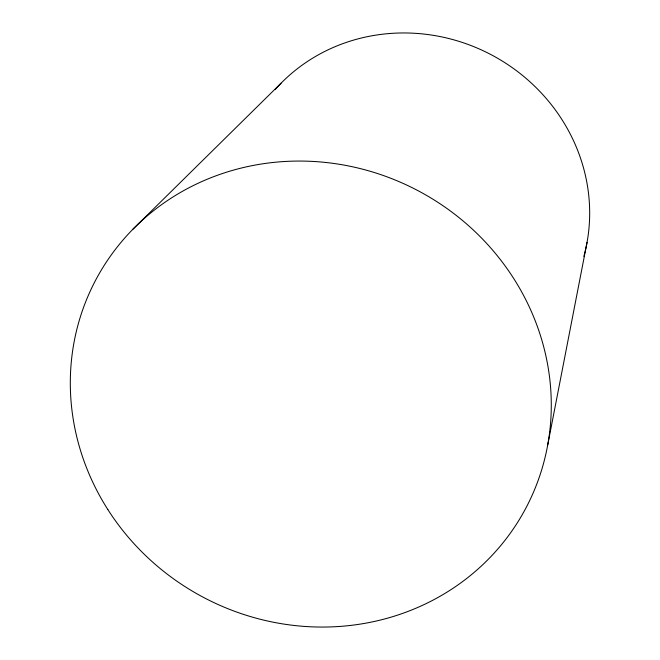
<?xml version="1.0" encoding="UTF-8"?>
<svg xmlns="http://www.w3.org/2000/svg" width="660" height="660" viewBox="0 0 660 660"><rect width="100%" height="100%" fill="white"/><g stroke="black" fill="none" stroke-linecap="round" stroke-linejoin="round"><path stroke-width="0.99" d="M547.709 444.997L587.029 242.434M132.949 229.201L281.036 83.226M275.113 89.587A179.602 169.612 28.2 0 1 492.913 55.646A179.602 169.612 28.2 0 1 583.861 256.361M107.844 509.545A243.441 229.903 28.2 0 0 523.999 511.566A243.441 229.903 28.2 0 0 300.548 161.065A243.441 229.903 28.2 0 0 107.844 509.545"/></g></svg>
